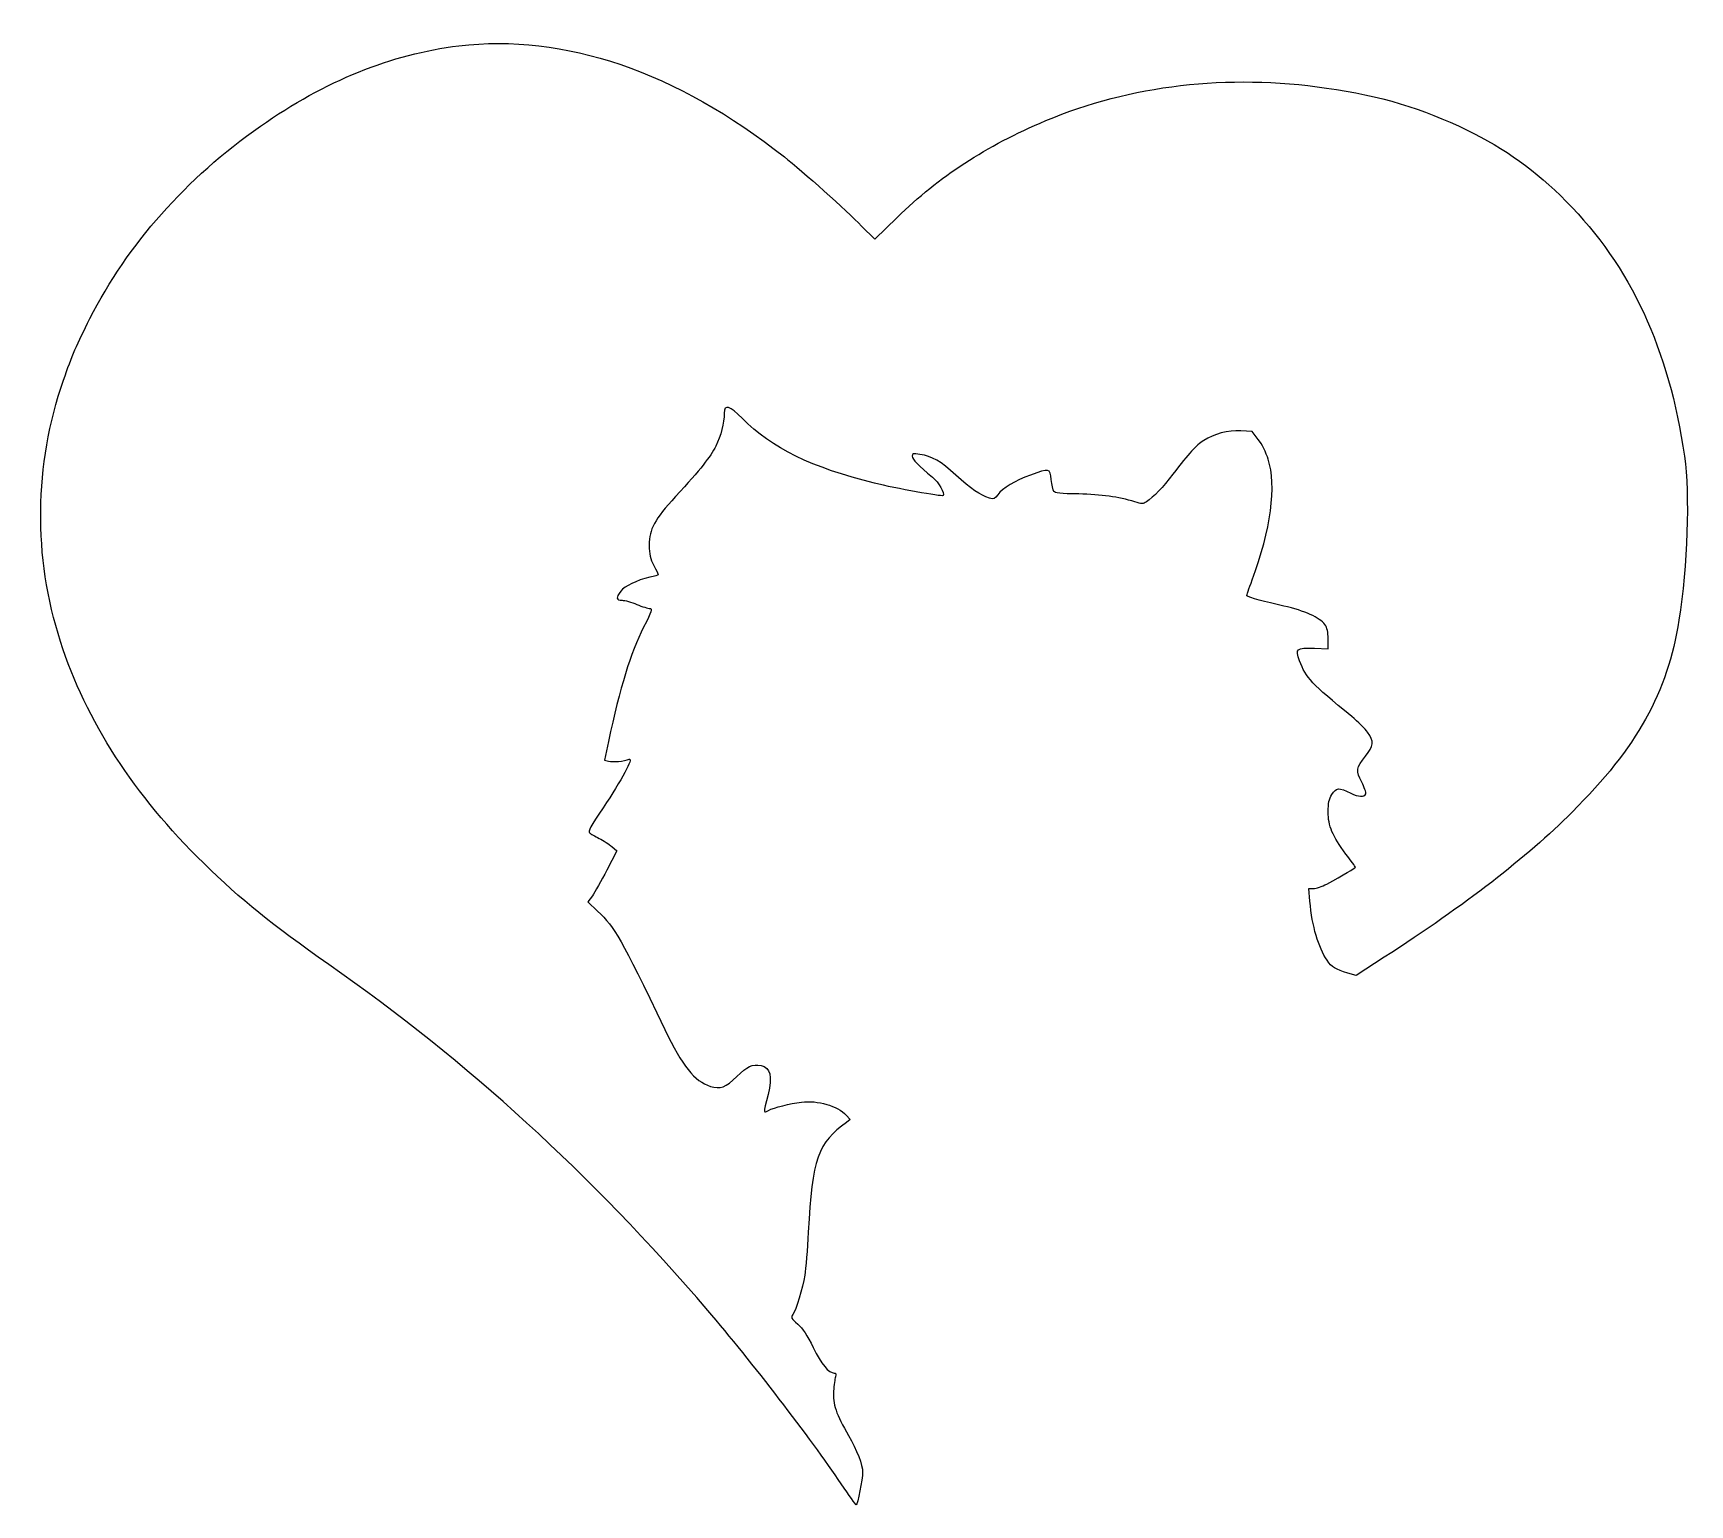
# Model space of a CAD drawing. Header units: centimetres. Extents: x -17.8 to 17.7, y -15.6 to 15.9.
import ezdxf

# ---------------------------------------------------------------- set-up
doc = ezdxf.new("R2010")
doc.units = ezdxf.units.CM
doc.header["$MEASUREMENT"] = 0
doc.layers.add('Layer 1', color=7, linetype='Continuous')

msp = doc.modelspace()

# ---------------------------------------------------------------- linework, layer by layer
at = {"layer": 'Layer 1'}
msp.add_open_spline([(-8.67833, 15.59278), (-10.12825, 15.41639), (-11.53936, 14.84489), (-12.9293, 13.87122), (-12.9293, 13.87122), (-14.52033, 12.75644), (-15.76916, 11.34533), (-16.57702, 9.7543), (-16.57702, 9.7543), (-16.85924, 9.20044), (-16.96155, 8.96408), (-17.14499, 8.43138), (-17.14499, 8.43138), (-17.77293, 6.61457), (-17.7941, 4.65666), (-17.20849, 2.83985), (-17.20849, 2.83985), (-16.65816, 1.13241), (-15.6351, -0.44804), (-14.14285, -1.90854), (-14.14285, -1.90854), (-13.32793, -2.70229), (-12.69999, -3.21029), (-11.46527, -4.0746), (-11.46527, -4.0746), (-8.4596, -6.18068), (-5.87727, -8.54077), (-3.35138, -11.48293), (-3.35138, -11.48293), (-2.41299, -12.57654), (-1.1571, -14.2099), (-0.49388, -15.19768), (-0.49388, -15.19768), (-0.32807, -15.4411), (-0.18344, -15.64218), (-0.17285, -15.64571), (-0.17285, -15.64571), (-0.14816, -15.64571), (-0.03527, -15.08479), (-0.03527, -14.94721), (-0.03527, -14.94721), (-0.03527, -14.78846), (-0.16227, -14.46038), (-0.33513, -14.16404), (-0.33513, -14.16404), (-0.60324, -13.70896), (-0.68085, -13.47965), (-0.65969, -13.21154), (-0.65969, -13.21154), (-0.64911, -13.08454), (-0.63147, -12.94696), (-0.61736, -12.9011), (-0.61736, -12.9011), (-0.59972, -12.84466), (-0.60678, -12.82349), (-0.64558, -12.82349), (-0.64558, -12.82349), (-0.762, -12.82349), (-0.92075, -12.63299), (-1.09361, -12.27668), (-1.09361, -12.27668), (-1.22414, -12.0121), (-1.31586, -11.87099), (-1.42522, -11.77574), (-1.42522, -11.77574), (-1.56633, -11.65227), (-1.57691, -11.63463), (-1.53105, -11.57113), (-1.53105, -11.57113), (-1.45697, -11.47235), (-1.31938, -11.01727), (-1.27352, -10.72446), (-1.27352, -10.72446), (-1.25235, -10.58688), (-1.21708, -10.17413), (-1.19944, -9.80724), (-1.19944, -9.80724), (-1.11125, -8.2268), (-0.99483, -7.88813), (-0.381, -7.45774), (-0.381, -7.45774), (-0.381, -7.45774), (-0.29986, -7.39777), (-0.29986, -7.39777), (-0.29986, -7.39777), (-0.29986, -7.39777), (-0.38805, -7.30252), (-0.38805, -7.30252), (-0.38805, -7.30252), (-0.57502, -7.10144), (-0.99483, -6.97796), (-1.34761, -7.02383), (-1.34761, -7.02383), (-1.59455, -7.05205), (-1.92969, -7.13672), (-2.05317, -7.20022), (-2.05317, -7.20022), (-2.16606, -7.26019), (-2.16606, -7.28841), (-2.06023, -6.85803), (-2.06023, -6.85803), (-1.96498, -6.4735), (-2.01437, -6.27947), (-2.2084, -6.24067), (-2.2084, -6.24067), (-2.3989, -6.20539), (-2.50473, -6.25478), (-2.73051, -6.47703), (-2.73051, -6.47703), (-2.96334, -6.70634), (-3.09034, -6.7522), (-3.29495, -6.68517), (-3.29495, -6.68517), (-3.63714, -6.57228), (-3.89467, -6.25125), (-4.27214, -5.46456), (-4.27214, -5.46456), (-5.2317, -3.46431), (-5.32342, -3.30556), (-5.71147, -2.93162), (-5.71147, -2.93162), (-5.71147, -2.93162), (-5.91961, -2.73759), (-5.91961, -2.73759), (-5.91961, -2.73759), (-5.91961, -2.73759), (-5.82083, -2.60353), (-5.82083, -2.60353), (-5.82083, -2.60353), (-5.77144, -2.52945), (-5.63033, -2.2825), (-5.51039, -2.05672), (-5.51039, -2.05672), (-5.51039, -2.05672), (-5.2952, -1.64397), (-5.2952, -1.64397), (-5.2952, -1.64397), (-5.2952, -1.64397), (-5.40456, -1.55225), (-5.40456, -1.55225), (-5.40456, -1.55225), (-5.46453, -1.50286), (-5.588, -1.42172), (-5.6762, -1.37586), (-5.6762, -1.37586), (-5.76439, -1.33), (-5.85964, -1.27708), (-5.88434, -1.25944), (-5.88434, -1.25944), (-5.92315, -1.23475), (-5.85612, -1.11127), (-5.59153, -0.71969), (-5.59153, -0.71969), (-5.19642, -0.13408), (-4.93184, 0.35981), (-5.03414, 0.31748), (-5.03414, 0.31748), (-5.13645, 0.27515), (-5.38339, 0.25398), (-5.47864, 0.27867), (-5.47864, 0.27867), (-5.47864, 0.27867), (-5.56331, 0.29984), (-5.56331, 0.29984), (-5.56331, 0.29984), (-5.56331, 0.29984), (-5.47864, 0.69495), (-5.47864, 0.69495), (-5.47864, 0.69495), (-5.22817, 1.86617), (-5.00592, 2.58231), (-4.7237, 3.14676), (-4.7237, 3.14676), (-4.55084, 3.49248), (-4.5332, 3.5454), (-4.58964, 3.5454), (-4.58964, 3.5454), (-4.62845, 3.5454), (-4.75192, 3.58421), (-4.86833, 3.63359), (-4.86833, 3.63359), (-4.98475, 3.68298), (-5.12586, 3.72178), (-5.18583, 3.72178), (-5.18583, 3.72178), (-5.31283, 3.72178), (-5.32341, 3.77822), (-5.21405, 3.91581), (-5.21405, 3.91581), (-5.12938, 4.02517), (-4.87186, 4.14864), (-4.59316, 4.21567), (-4.59316, 4.21567), (-4.49438, 4.23684), (-4.40972, 4.26153), (-4.40972, 4.26859), (-4.40972, 4.26859), (-4.40972, 4.27565), (-4.45205, 4.36384), (-4.50497, 4.46615), (-4.50497, 4.46615), (-4.58611, 4.61784), (-4.60375, 4.69898), (-4.60375, 4.90359), (-4.60375, 4.90359), (-4.60375, 5.24931), (-4.49792, 5.44334), (-4.03931, 5.94428), (-4.03931, 5.94428), (-3.4925, 6.54047), (-3.302, 6.78389), (-3.17853, 7.02378), (-3.17853, 7.02378), (-3.06917, 7.2425), (-2.99861, 7.51414), (-2.99861, 7.72934), (-2.99861, 7.72934), (-2.99861, 7.92337), (-2.87867, 7.88809), (-2.61055, 7.61645), (-2.61055, 7.61645), (-1.98613, 6.98145), (-1.1183, 6.55812), (0.21873, 6.23003), (0.21873, 6.23003), (0.67029, 6.11714), (1.66159, 5.93722), (1.68629, 5.96192), (1.68629, 5.96192), (1.73215, 6.00778), (1.59457, 6.24414), (1.45698, 6.35703), (1.45698, 6.35703), (1.1677, 6.59339), (1.02306, 6.74509), (1.02306, 6.80859), (1.02306, 6.80859), (1.02306, 6.86151), (1.04423, 6.86503), (1.19239, 6.84387), (1.19239, 6.84387), (1.44992, 6.80859), (1.63689, 6.69923), (1.96145, 6.39937), (1.96145, 6.39937), (2.27189, 6.11362), (2.48709, 5.96545), (2.67759, 5.90901), (2.67759, 5.90901), (2.77284, 5.88432), (2.79401, 5.89137), (2.85751, 5.97957), (2.85751, 5.97957), (2.95629, 6.12068), (3.2244, 6.28296), (3.55954, 6.4029), (3.55954, 6.4029), (3.96523, 6.55107), (3.97582, 6.55107), (4.00404, 6.30765), (4.00404, 6.30765), (4.01815, 6.19476), (4.04285, 6.08187), (4.05696, 6.05365), (4.05696, 6.05365), (4.07813, 6.01484), (4.19807, 6.00426), (4.58965, 5.99721), (4.58965, 5.99721), (5.07648, 5.98663), (5.43279, 5.93724), (5.79262, 5.82788), (5.79262, 5.82788), (5.93726, 5.78202), (5.96548, 5.78202), (6.03956, 5.83141), (6.03956, 5.83141), (6.19478, 5.93372), (6.39234, 6.14185), (6.60753, 6.42055), (6.60753, 6.42055), (6.95678, 6.87916), (7.09789, 7.03438), (7.26722, 7.14374), (7.26722, 7.14374), (7.493, 7.28485), (7.77875, 7.36246), (8.0645, 7.34835), (8.0645, 7.34835), (8.0645, 7.34835), (8.30439, 7.33777), (8.30439, 7.33777), (8.30439, 7.33777), (8.30439, 7.33777), (8.43492, 7.16491), (8.43492, 7.16491), (8.43492, 7.16491), (8.509, 7.06966), (8.60425, 6.87916), (8.64659, 6.74158), (8.64659, 6.74158), (8.83003, 6.17361), (8.70303, 5.22464), (8.3044, 4.15925), (8.3044, 4.15925), (8.23384, 3.97228), (8.18446, 3.81706), (8.19151, 3.81353), (8.19151, 3.81353), (8.22326, 3.78531), (8.5972, 3.683), (8.9782, 3.59834), (8.9782, 3.59834), (9.43681, 3.49603), (9.74726, 3.35492), (9.86014, 3.1997), (9.86014, 3.1997), (9.91306, 3.12914), (9.9307, 3.04801), (9.9307, 2.89278), (9.9307, 2.89278), (9.9307, 2.89278), (9.9307, 2.68111), (9.9307, 2.68111), (9.9307, 2.68111), (9.9307, 2.68111), (9.63789, 2.69522), (9.63789, 2.69522), (9.63789, 2.69522), (9.24983, 2.70933), (9.22161, 2.68816), (9.32039, 2.42358), (9.32039, 2.42358), (9.45445, 2.06022), (9.56733, 1.93675), (10.43517, 1.23472), (10.43517, 1.23472), (10.57275, 1.1183), (10.72798, 0.97014), (10.77384, 0.89958), (10.77384, 0.89958), (10.91848, 0.69497), (10.9079, 0.6103), (10.72798, 0.381), (10.72798, 0.381), (10.53042, 0.13758), (10.51984, 0.06703), (10.65037, -0.17286), (10.65037, -0.17286), (10.70681, -0.28222), (10.74562, -0.39511), (10.73504, -0.42333), (10.73504, -0.42333), (10.71035, -0.49389), (10.57276, -0.49036), (10.41401, -0.40922), (10.41401, -0.40922), (10.15648, -0.28222), (10.10357, -0.28575), (10.01184, -0.43391), (10.01184, -0.43391), (9.94834, -0.53974), (9.9307, -0.61383), (9.9307, -0.81138), (9.9307, -0.81138), (9.9307, -1.11124), (10.02242, -1.32291), (10.3117, -1.71096), (10.3117, -1.71096), (10.42459, -1.8556), (10.51278, -1.9826), (10.51278, -1.99318), (10.51278, -1.99318), (10.51278, -2.01082), (10.25525, -2.16251), (9.89895, -2.35301), (9.89895, -2.35301), (9.80017, -2.40593), (9.67317, -2.45179), (9.61673, -2.45179), (9.61673, -2.45179), (9.61673, -2.45179), (9.51442, -2.45179), (9.51442, -2.45179), (9.51442, -2.45179), (9.51442, -2.45179), (9.53911, -2.72343), (9.53911, -2.72343), (9.53911, -2.72343), (9.5885, -3.26318), (9.71903, -3.71121), (9.90953, -3.98637), (9.90953, -3.98637), (10.01184, -4.13806), (10.08239, -4.1804), (10.35403, -4.26154), (10.35403, -4.26154), (10.35403, -4.26154), (10.53042, -4.31093), (10.53042, -4.31093), (10.53042, -4.31093), (10.53042, -4.31093), (11.13014, -3.92287), (11.13014, -3.92287), (11.13014, -3.92287), (12.89756, -2.77987), (14.15697, -1.8062), (15.15533, -0.81137), (15.15533, -0.81137), (16.54527, 0.57505), (17.19439, 1.73921), (17.44133, 3.29849), (17.44133, 3.29849), (17.62477, 4.44149), (17.67416, 5.98666), (17.55775, 6.80863), (17.55775, 6.80863), (17.23319, 9.0911), (16.40064, 10.87969), (15.02833, 12.26257), (15.02833, 12.26257), (14.36864, 12.92579), (13.72305, 13.38793), (12.89402, 13.79363), (12.89402, 13.79363), (11.95563, 14.25224), (11.04899, 14.52388), (9.89541, 14.68969), (9.89541, 14.68969), (7.77169, 14.99661), (5.6903, 14.75319), (3.88408, 13.99119), (3.88408, 13.99119), (2.59997, 13.44791), (1.60866, 12.80233), (0.70202, 11.91686), (0.70202, 11.91686), (0.70202, 11.91686), (0.22577, 11.45119), (0.22577, 11.45119), (0.22577, 11.45119), (0.22577, 11.45119), (-0.05645, 11.73341), (-0.05645, 11.73341), (-0.05645, 11.73341), (-0.37042, 12.05444), (-1.33351, 12.91522), (-1.71098, 13.21508), (-1.71098, 13.21508), (-4.01462, 15.03894), (-6.43115, 15.86444), (-8.67834, 15.5928), (-8.67834, 15.5928), (-8.67834, 15.5928), (-8.67833, 15.59278), (-8.67833, 15.59278)], degree=3, knots=[0, 0, 0, 0, 0.00869565, 0.00869565, 0.00869565, 0.00869565, 0.0173913, 0.0173913, 0.0173913, 0.0173913, 0.02608696, 0.02608696, 0.02608696, 0.02608696, 0.03478261, 0.03478261, 0.03478261, 0.03478261, 0.04347826, 0.04347826, 0.04347826, 0.04347826, 0.05217391, 0.05217391, 0.05217391, 0.05217391, 0.06086957, 0.06086957, 0.06086957, 0.06086957, 0.06956522, 0.06956522, 0.06956522, 0.06956522, 0.07826087, 0.07826087, 0.07826087, 0.07826087, 0.08695652, 0.08695652, 0.08695652, 0.08695652, 0.09565217, 0.09565217, 0.09565217, 0.09565217, 0.10434783, 0.10434783, 0.10434783, 0.10434783, 0.11304348, 0.11304348, 0.11304348, 0.11304348, 0.12173913, 0.12173913, 0.12173913, 0.12173913, 0.13043478, 0.13043478, 0.13043478, 0.13043478, 0.13913043, 0.13913043, 0.13913043, 0.13913043, 0.14782609, 0.14782609, 0.14782609, 0.14782609, 0.15652174, 0.15652174, 0.15652174, 0.15652174, 0.16521739, 0.16521739, 0.16521739, 0.16521739, 0.17391304, 0.17391304, 0.17391304, 0.17391304, 0.1826087, 0.1826087, 0.1826087, 0.1826087, 0.19130435, 0.19130435, 0.19130435, 0.19130435, 0.2, 0.2, 0.2, 0.2, 0.20869565, 0.20869565, 0.20869565, 0.20869565, 0.2173913, 0.2173913, 0.2173913, 0.2173913, 0.22608696, 0.22608696, 0.22608696, 0.22608696, 0.23478261, 0.23478261, 0.23478261, 0.23478261, 0.24347826, 0.24347826, 0.24347826, 0.24347826, 0.25217391, 0.25217391, 0.25217391, 0.25217391, 0.26086957, 0.26086957, 0.26086957, 0.26086957, 0.26956522, 0.26956522, 0.26956522, 0.26956522, 0.27826087, 0.27826087, 0.27826087, 0.27826087, 0.28695652, 0.28695652, 0.28695652, 0.28695652, 0.29565217, 0.29565217, 0.29565217, 0.29565217, 0.30434783, 0.30434783, 0.30434783, 0.30434783, 0.31304348, 0.31304348, 0.31304348, 0.31304348, 0.32173913, 0.32173913, 0.32173913, 0.32173913, 0.33043478, 0.33043478, 0.33043478, 0.33043478, 0.33913043, 0.33913043, 0.33913043, 0.33913043, 0.34782609, 0.34782609, 0.34782609, 0.34782609, 0.35652174, 0.35652174, 0.35652174, 0.35652174, 0.36521739, 0.36521739, 0.36521739, 0.36521739, 0.37391304, 0.37391304, 0.37391304, 0.37391304, 0.3826087, 0.3826087, 0.3826087, 0.3826087, 0.39130435, 0.39130435, 0.39130435, 0.39130435, 0.4, 0.4, 0.4, 0.4, 0.40869565, 0.40869565, 0.40869565, 0.40869565, 0.4173913, 0.4173913, 0.4173913, 0.4173913, 0.42608696, 0.42608696, 0.42608696, 0.42608696, 0.43478261, 0.43478261, 0.43478261, 0.43478261, 0.44347826, 0.44347826, 0.44347826, 0.44347826, 0.45217391, 0.45217391, 0.45217391, 0.45217391, 0.46086957, 0.46086957, 0.46086957, 0.46086957, 0.46956522, 0.46956522, 0.46956522, 0.46956522, 0.47826087, 0.47826087, 0.47826087, 0.47826087, 0.48695652, 0.48695652, 0.48695652, 0.48695652, 0.49565217, 0.49565217, 0.49565217, 0.49565217, 0.50434783, 0.50434783, 0.50434783, 0.50434783, 0.51304348, 0.51304348, 0.51304348, 0.51304348, 0.52173913, 0.52173913, 0.52173913, 0.52173913, 0.53043478, 0.53043478, 0.53043478, 0.53043478, 0.53913043, 0.53913043, 0.53913043, 0.53913043, 0.54782609, 0.54782609, 0.54782609, 0.54782609, 0.55652174, 0.55652174, 0.55652174, 0.55652174, 0.56521739, 0.56521739, 0.56521739, 0.56521739, 0.57391304, 0.57391304, 0.57391304, 0.57391304, 0.5826087, 0.5826087, 0.5826087, 0.5826087, 0.59130435, 0.59130435, 0.59130435, 0.59130435, 0.6, 0.6, 0.6, 0.6, 0.60869565, 0.60869565, 0.60869565, 0.60869565, 0.6173913, 0.6173913, 0.6173913, 0.6173913, 0.62608696, 0.62608696, 0.62608696, 0.62608696, 0.63478261, 0.63478261, 0.63478261, 0.63478261, 0.64347826, 0.64347826, 0.64347826, 0.64347826, 0.65217391, 0.65217391, 0.65217391, 0.65217391, 0.66086957, 0.66086957, 0.66086957, 0.66086957, 0.66956522, 0.66956522, 0.66956522, 0.66956522, 0.67826087, 0.67826087, 0.67826087, 0.67826087, 0.68695652, 0.68695652, 0.68695652, 0.68695652, 0.69565217, 0.69565217, 0.69565217, 0.69565217, 0.70434783, 0.70434783, 0.70434783, 0.70434783, 0.71304348, 0.71304348, 0.71304348, 0.71304348, 0.72173913, 0.72173913, 0.72173913, 0.72173913, 0.73043478, 0.73043478, 0.73043478, 0.73043478, 0.73913043, 0.73913043, 0.73913043, 0.73913043, 0.74782609, 0.74782609, 0.74782609, 0.74782609, 0.75652174, 0.75652174, 0.75652174, 0.75652174, 0.76521739, 0.76521739, 0.76521739, 0.76521739, 0.77391304, 0.77391304, 0.77391304, 0.77391304, 0.7826087, 0.7826087, 0.7826087, 0.7826087, 0.79130435, 0.79130435, 0.79130435, 0.79130435, 0.8, 0.8, 0.8, 0.8, 0.80869565, 0.80869565, 0.80869565, 0.80869565, 0.8173913, 0.8173913, 0.8173913, 0.8173913, 0.82608696, 0.82608696, 0.82608696, 0.82608696, 0.83478261, 0.83478261, 0.83478261, 0.83478261, 0.84347826, 0.84347826, 0.84347826, 0.84347826, 0.85217391, 0.85217391, 0.85217391, 0.85217391, 0.86086957, 0.86086957, 0.86086957, 0.86086957, 0.86956522, 0.86956522, 0.86956522, 0.86956522, 0.87826087, 0.87826087, 0.87826087, 0.87826087, 0.88695652, 0.88695652, 0.88695652, 0.88695652, 0.89565217, 0.89565217, 0.89565217, 0.89565217, 0.90434783, 0.90434783, 0.90434783, 0.90434783, 0.91304348, 0.91304348, 0.91304348, 0.91304348, 0.92173913, 0.92173913, 0.92173913, 0.92173913, 0.93043478, 0.93043478, 0.93043478, 0.93043478, 0.93913043, 0.93913043, 0.93913043, 0.93913043, 0.94782609, 0.94782609, 0.94782609, 0.94782609, 0.95652174, 0.95652174, 0.95652174, 0.95652174, 0.96521739, 0.96521739, 0.96521739, 0.96521739, 0.97391304, 0.97391304, 0.97391304, 0.97391304, 0.9826087, 0.9826087, 0.9826087, 0.9826087, 1, 1, 1, 1], dxfattribs=at)

doc.saveas('drawing.dxf')
